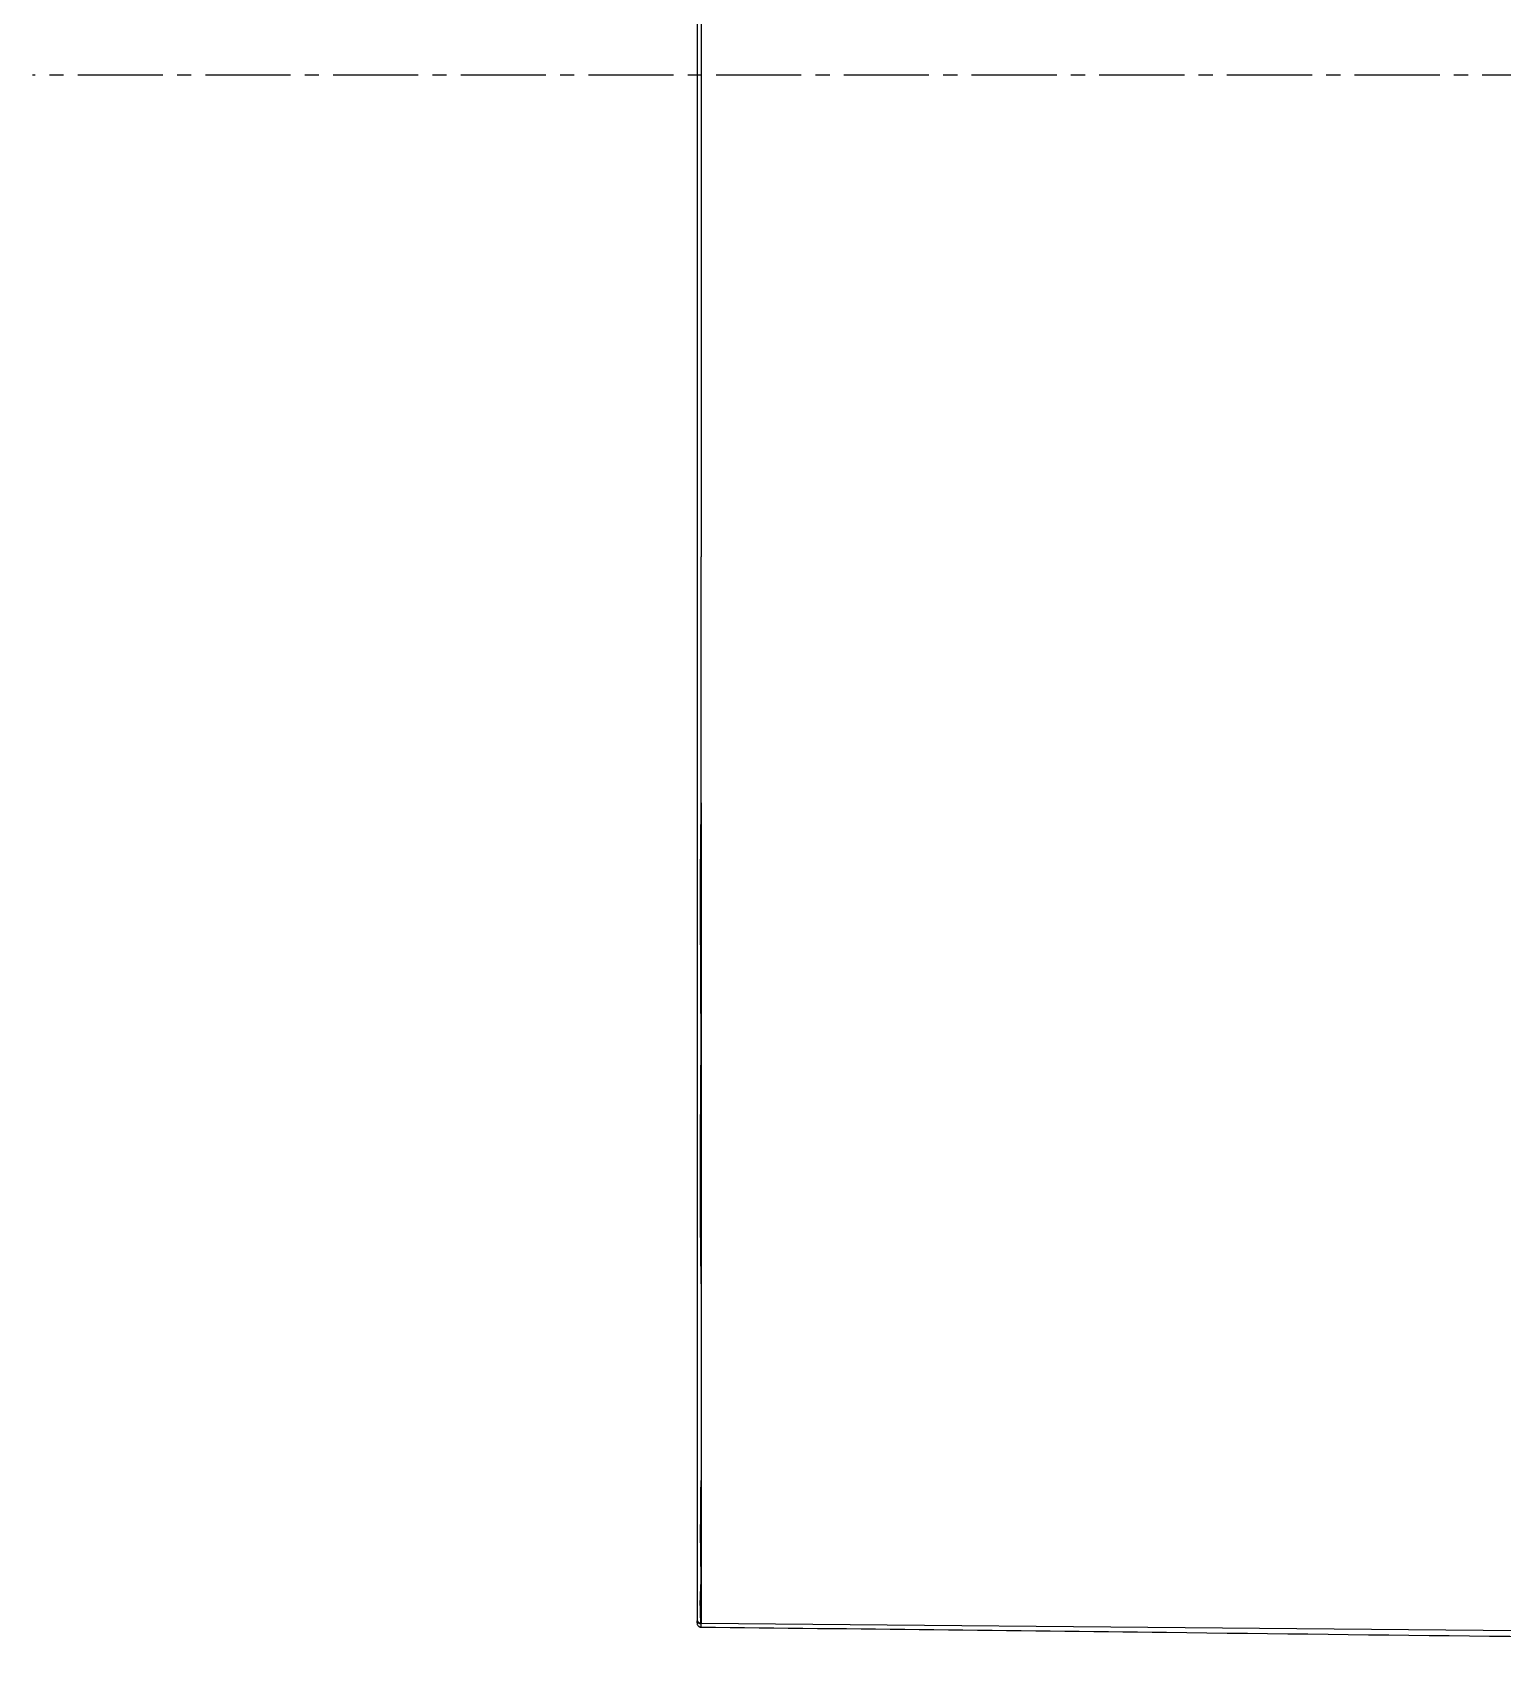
# Model space of a CAD drawing. Header units: millimetres. Extents: x 1677 to 3499, y -182 to 1106.
# Drawn here: x 1928 to 2031.6, y 440.1 to 555.1 of the extents above; entities that cross this region are included whole.
import ezdxf

# ---------------------------------------------------------------- set-up
doc = ezdxf.new("R2010")
doc.units = ezdxf.units.MM
doc.linetypes.add('CENTERX2', pattern=[20.32, 12.7, -2.54, 2.54, -2.54])
doc.linetypes.add('点画线', pattern=[18, 12, -2, 2, -2])
doc.layers.add('中心线层', color=1, linetype='CENTERX2', lineweight=25)

msp = doc.modelspace()

# ---------------------------------------------------------------- linework, layer by layer
at = {"layer": '中心线层', "color": 7, "linetype": 'Continuous', "lineweight": 25}
for p, q in [((1974.81, 654.98), (1974.81, 552.11)), ((1975.11, 655.25), (1975.11, 552.11)), ((1974.81, 552.11), (1974.81, 443.33)), ((1975.11, 552.11), (1975.11, 518.17)), ((1975.11, 500.83), (1975.11, 483.56)), ((1975.11, 483.56), (1975.11, 466.95)), ((1975.11, 466.95), (1975.11, 453.08)), ((1975.11, 453.08), (1975.11, 446.16)), ((1975.11, 446.16), (1975.11, 443.03)), ((1974.81, 443.33), (1974.81, 443.06)), ((1974.81, 443.19), (1974.81, 443.19)), ((1974.81, 443.07), (1974.81, 443.05)), ((1975.08, 443), (1975.08, 442.97)), ((1975.09, 443.03), (1975.09, 442.82)), ((1975.09, 442.76), (1975.09, 442.76))]:
    msp.add_line(p, q, dxfattribs=at)
at = {"layer": '中心线层', "linetype": '点画线', "ltscale": 0.5}
msp.add_line((2135.16, 552.11), (1927.98, 552.11), dxfattribs=at)
at = {"layer": '中心线层', "color": 7, "linetype": 'Continuous', "lineweight": 25}
msp.add_lwpolyline([(1975.11, 443.03), (2017.09, 442.66), (2095.87, 441.96)], dxfattribs=at)
for points, knots in [([(1975.11, 552.11), (1975.04, 552.11), (1974.95, 552.11), (1974.84, 552.11), (1974.81, 552.11), (1974.81, 552.11)], [0, 0, 0, 0, 5501.091025, 5501.091025, 11002.182049, 11002.182049, 11002.182049, 11002.182049]), ([(1975.11, 500.83), (1975.11, 501.33), (1975.1, 502.33), (1975.1, 503.85), (1975.1, 505.38), (1975.1, 506.92), (1975.1, 508.48), (1975.1, 510.06), (1975.1, 511.65), (1975.1, 513.26), (1975.1, 514.88), (1975.1, 516.52), (1975.11, 517.62), (1975.11, 518.17)], [0, 0, 0, 0, 4308.32784, 8659.066007, 13052.364142, 17488.362645, 21967.191828, 26488.971145, 31053.808485, 35661.799555, 40313.027358, 45007.561765, 49745.459205, 49745.459205, 49745.459205, 49745.459205]), ([(1975.11, 483.56), (1975.08, 486.41), (1975.07, 489.28), (1975.06, 493.6), (1975.06, 495.04), (1975.07, 497.93), (1975.09, 499.38), (1975.11, 500.83)], [0, 0, 0, 0, 7785.363082, 7785.363082, 11678.044623, 11678.044623, 15570.726164, 15570.726164, 15570.726164, 15570.726164]), ([(1975.11, 466.95), (1975.08, 468.26), (1975.07, 469.59), (1975.05, 472.31), (1975.05, 473.69), (1975.06, 476.47), (1975.06, 477.88), (1975.08, 480.71), (1975.08, 482.13), (1975.11, 483.56)], [0, 0, 0, 0, 4929.662577, 4929.662577, 9859.325153, 9859.325153, 14788.98773, 14788.98773, 19718.650307, 19718.650307, 19718.650307, 19718.650307]), ([(1975.11, 446.16), (1975.1, 446.55), (1975.09, 446.98), (1975.08, 447.92), (1975.07, 448.43), (1975.06, 449.28), (1975.06, 449.58), (1975.07, 450.2), (1975.07, 450.52), (1975.07, 451.54), (1975.08, 452.27), (1975.1, 453.08)], [0, 0, 0, 0, 6084.411666, 6084.411666, 12168.823332, 12168.823332, 15211.029165, 15211.029165, 18253.234998, 18253.234998, 24337.646664, 24337.646664, 24337.646664, 24337.646664]), ([(1975.09, 443.03), (1975.06, 443.4), (1975.05, 443.83), (1975.04, 444.6), (1975.05, 444.88), (1975.07, 445.48), (1975.08, 445.81), (1975.11, 446.16)], [0, 0, 0, 0, 7854.930863, 7854.930863, 11782.396295, 11782.396295, 15709.861726, 15709.861726, 15709.861726, 15709.861726]), ([(1974.81, 443.33), (1974.81, 443.32), (1974.81, 443.28), (1974.82, 443.22), (1974.85, 443.17), (1974.9, 443.11), (1974.98, 443.05), (1975.05, 443.03), (1975.09, 443.03)], [0, 0, 0, 0, 1952.753065, 7138.007804, 11036.103517, 14278.896384, 21708.830766, 28504.617669, 28504.617669, 28504.617669, 28504.617669]), ([(1974.81, 443.19), (1974.81, 443.15), (1974.84, 443.1), (1974.94, 443.03), (1975.01, 443), (1975.08, 443)], [0, 0, 0, 0, 5597.075247, 5597.075247, 11194.150494, 11194.150494, 11194.150494, 11194.150494]), ([(1974.81, 443.07), (1974.81, 443.06), (1974.81, 443.06), (1974.81, 443.12), (1974.81, 443.17), (1974.81, 443.19)], [0, 0, 0, 0, 6766.502408, 11782.5171, 15716.969887, 15716.969887, 15716.969887, 15716.969887]), ([(1974.81, 443.07), (1974.81, 443.05), (1974.81, 443), (1974.82, 442.96), (1974.83, 442.94)], [0, 0, 0, 0, 5701.420274, 11193.992174, 11193.992174, 11193.992174, 11193.992174]), ([(1974.83, 442.94), (1974.84, 442.92), (1974.87, 442.87), (1974.93, 442.81), (1975, 442.77), (1975.06, 442.76), (1975.09, 442.75)], [0, 0, 0, 0, 4939.387481, 9895.625853, 14861.902687, 19851.096376, 19851.096376, 19851.096376, 19851.096376]), ([(1974.93, 442.81), (1974.94, 442.8), (1974.99, 442.76), (1975.04, 442.76), (1975.08, 442.75)], [0, 0, 0, 0, 3289.04706, 11195.50025, 11195.50025, 11195.50025, 11195.50025]), ([(1975.09, 442.82), (1975.09, 442.81), (1975.08, 442.81), (1975.07, 442.8), (1975.07, 442.79), (1975.06, 442.78), (1975.06, 442.78), (1975.06, 442.77), (1975.07, 442.77), (1975.07, 442.77), (1975.08, 442.76), (1975.09, 442.76)], [0, 0, 0, 0, 6094.313873, 6094.313873, 12188.627745, 12188.627745, 18282.941618, 18282.941618, 21330.098554, 21330.098554, 24377.255491, 24377.255491, 24377.255491, 24377.255491]), ([(1975.09, 442.76), (1986.03, 442.64), (2012.15, 442.35), (2040.19, 442), (2059.24, 441.84), (2065.03, 441.81), (2070.81, 441.75), (2075.71, 441.64), (2079.62, 441.47), (2082.51, 441.29), (2085.13, 441.08), (2087.41, 440.84), (2089.28, 440.59), (2090.9, 440.32), (2091.44, 440.15), (2091.75, 440.06)], [0, 0, 0, 0, 15892.896519, 37945.100789, 40749.190989, 43559.794533, 46357.231927, 49143.310539, 50687.126993, 52230.778537, 53752.225447, 55273.379838, 56796.631498, 58319.990959, 60347.737449, 60347.737449, 60347.737449, 60347.737449])]:
    msp.add_open_spline(points, degree=3, knots=knots, dxfattribs=at)

doc.saveas('drawing.dxf')
